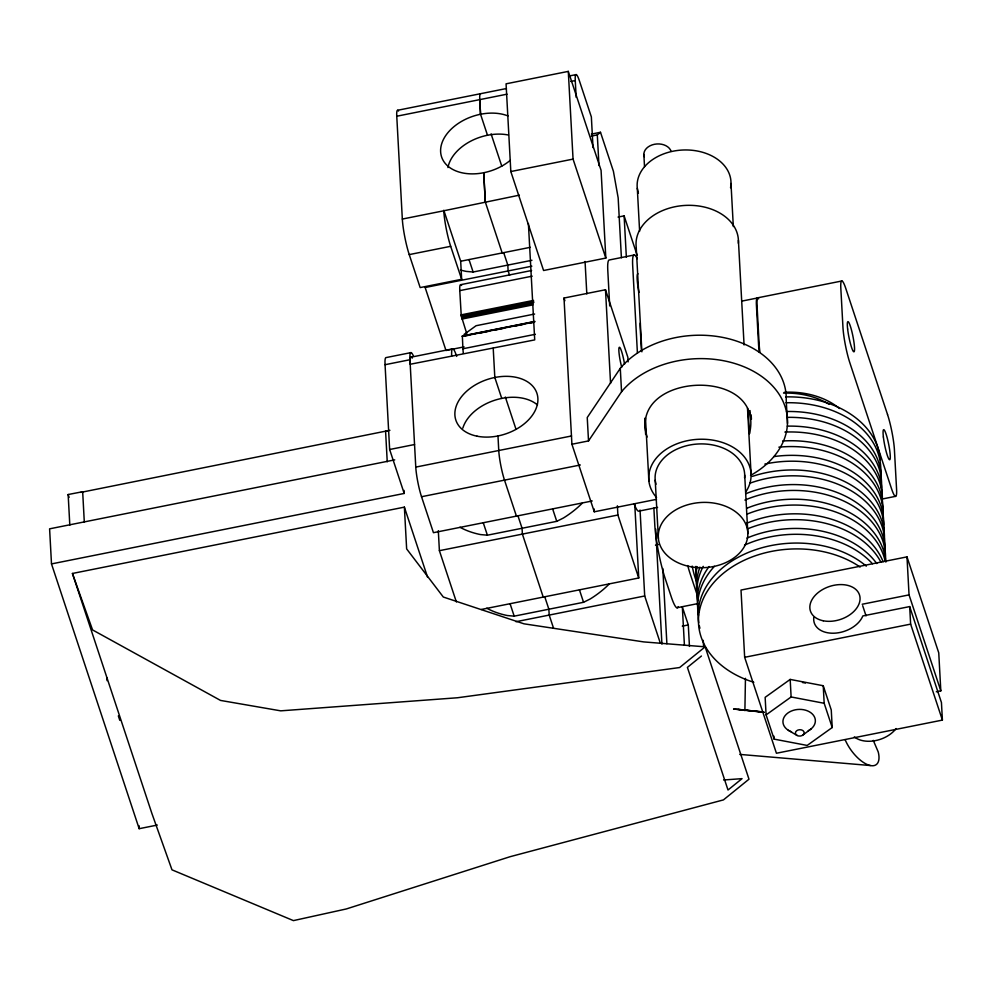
<?xml version="1.0" encoding="UTF-8"?>
<svg xmlns="http://www.w3.org/2000/svg" width="992" height="992" viewBox="0 0 992 992"><rect width="100%" height="100%" fill="white"/><g stroke="black" fill="none" stroke-linecap="round" stroke-linejoin="round"><path stroke-width="1.49" d="M744.893 710.681L745.451 678.33M398.561 111.054A21.353 2.84 78.7 0 0 396.763 116.225L402.33 219.058A25.618 3.41 78.7 0 0 409.237 254.597L420.162 287.581L461.652 279.298L450.678 246.314A25.618 3.41 78.7 0 1 443.771 210.788L519.374 195.164M881.665 499.435L882.062 492.466A95.207 69.291 -3.1 0 0 787.301 426.138M881.367 488.374L881.516 487.184A95.207 69.291 -3.1 0 0 786.817 417.372M463.301 353.065A21.353 2.84 78.7 0 1 462.929 348.762L462.346 336.015L468.918 335.259M787.474 423.423L786.21 400.036A89.664 65.249 -3.1 0 0 722.151 337.305A89.664 65.249 -3.1 0 0 620.285 368.33L587.239 417.533L588.516 440.919L571.913 444.242L594.282 511.785L656.518 499.348M588.516 440.919L621.55 391.728L620.285 368.33M591.244 136.115L597.308 134.9L600.495 132.283L613.403 171.256L618.165 197.879L621.401 257.746M72.428 573.463L151.863 813.366L171.988 869.835L293.421 920.613L346.307 908.957L510.099 856.704L723.441 799.899L748.985 779.191L705.163 646.834L679.619 667.542L457.473 697.76L280.711 710.842L220.522 700.426L92.566 629.932L72.428 573.463L404.376 507.135L427.626 577.356M701.443 656.022L687.406 667.393L728.004 790.016L742.041 778.646L723.602 779.997M803.036 734.948L811.208 728.785M463.983 334.478L476.086 325.723L534.626 314.03M790.178 679.421L765.142 697.339L766.097 714.885L774.12 739.127L807.178 745.438L832.214 727.52L831.259 709.974L823.236 685.732L790.178 679.421L791.12 696.967L766.097 714.885M459.953 527.248A85.386 57.449 -18.3 0 0 480.463 534.564L487.382 535.196L556.76 521.333L563.456 517.985A85.386 57.449 -18.3 0 0 582.341 503.105M486.762 608.208A85.386 57.449 -18.3 0 0 507.272 615.524L514.191 616.156L583.556 602.293L590.265 598.945A85.386 57.449 -18.3 0 0 609.15 584.077M80.712 492.416L389.918 430.305M528.401 223.51L534.713 339.896L410.192 364.262A25.618 3.41 78.7 0 1 412.35 358.062M568.304 71.387L506.069 83.824L510.818 171.542L543.579 270.506L605.827 258.069L601.078 170.351L568.304 71.387L573.054 159.104L605.827 258.069M397.656 110.273L506.416 88.536M568.577 76.124L576.154 74.611M396.763 116.225L507.036 94.178M570.722 81.456L575.261 80.55A21.353 2.84 78.7 0 1 579.44 80.922L591.356 116.907L593.018 147.61M591.393 134.094L600.495 132.283M510.818 171.542L573.054 159.104M402.33 219.058L443.771 210.788M409.237 254.597L450.678 246.314M618.053 217.074L624.117 215.872L637.224 255.452M461.652 279.298L460.685 261.243L530.336 247.318M460.449 270.01A85.386 57.449 -18.3 0 0 466.215 271.399L473.122 272.019L531.948 260.276M531.836 266.203L425.146 287.519L445.991 350.498L464.095 346.878M460.672 284.679L531.588 270.506M634.297 254.969L609.398 259.954A38.428 5.121 78.7 0 0 607.798 270.655L609.708 305.958M466.773 333.659L461.255 315.878L459.78 290.631L532.208 276.16M461.119 314.873L533.547 300.402M461.255 315.878L533.684 301.407M461.454 316.969L533.87 302.486M461.677 318.048L532.592 303.874M571.913 444.242L564.002 298.046L605.492 289.751L627.862 357.306L628.11 361.906M461.937 319.064L532.853 304.891M462.346 336.015L534.899 321.408M462.656 336.04L533.572 321.867M462.284 336.412L534.713 321.941M480.984 332.853L488.523 331.34M496.074 329.84L503.614 328.327M515.691 325.922L523.23 324.409M530.782 322.896L533.795 322.301M411.023 352.606L386.136 357.579A25.618 3.41 78.7 0 0 385.057 364.709L389.645 449.5L404.203 493.446L51.497 563.915L139.165 828.692L157.331 825.059M411.271 357.12L452.761 348.837M462.929 348.762L535.358 334.292M385.057 364.709L409.956 359.736A25.618 3.41 78.7 0 1 413.453 356.128M742.4 300.998L757.491 297.972M758.086 297.736L841.898 280.984M389.645 449.5L414.544 444.528M394.729 459.866L49.6 528.835L51.497 563.915M592.224 500.972L433.442 532.692L421.526 496.719A21.353 2.84 78.7 0 1 415.772 467.096L571.528 435.972M421.526 496.719L580.32 464.988M456.37 601.946L439.394 550.684L617.892 515.022L617.396 505.808M657.597 507.383L638.563 511.19A38.428 5.121 78.7 0 1 634.049 503.713M882.024 499.05L895.491 496.36M655.489 545.154L658.49 544.558M481.368 609.448L638.749 577.989L634.756 504.32M516.001 621.711L644.701 595.981L640.051 510.024M936.287 691.759L940.813 690.854L938.754 652.848L906.986 556.884L741.012 590.054L744.657 657.299L776.426 753.25L942.4 720.093L941.445 702.547L909.676 606.583L862.829 615.945A25.829 17.372 -18.3 0 1 833.962 633.206A25.829 17.372 -18.3 0 1 813.8 617.532M677.015 607.761L697.512 603.669M682.298 626.126L688.299 624.923L682.335 606.93L684.418 645.308M862.197 604.252L909.044 594.89L906.986 556.884M744.657 657.299L910.631 624.129L909.676 606.583M69.812 525.152L68.15 494.524L82.671 491.722L84.32 522.35M387.723 431.074L385.578 431.198L387.24 461.826M705.163 646.834L643.734 641.911L523.987 623.819L443.3 597.023L406.646 548.911L404.376 507.135M739.772 754.404L870.331 765.526M762.588 711.872L733.572 709.007L764.063 712.318M738.073 709.33L764.001 712.169M791.12 696.967L824.178 703.278L832.214 727.52M788.318 730.273L796.861 735.345M748.179 410.39L749.444 433.789C766.171 365.664 627.068 371.442 647.069 437.075M873.282 740.379L878.242 751.998A26.536 11.991 54.4 0 1 868.223 764.919A26.536 11.991 54.4 0 1 845.196 739.858M909.044 594.89L940.813 690.854M910.631 624.129L942.4 720.093M862.68 605.703L866.053 615.883M564.002 298.046L564.882 300.737M617.892 515.022L638.749 577.989M644.701 595.981L660.238 642.903M491.077 133.858L501.778 166.172M487.494 135.247L480.55 114.254L479.756 99.634A21.353 2.84 78.7 0 1 480.649 93.694M503.688 252.638L507.817 265.087L508.127 270.94L509.59 275.33M483.712 172.732L485.299 201.971L502.175 252.948M552.631 508.871L556.76 521.333M579.44 589.843L583.556 602.293M469.005 259.569L473.122 272.019M443.796 210.267L460.685 261.243M505.337 397.023L516.038 429.35M501.741 398.412L494.822 377.481L493.21 348.18M517.948 515.803L522.065 528.265L522.387 534.105L543.232 597.085M544.757 596.775L548.874 609.224L549.196 615.077L553.561 628.271M516.423 516.113L504.506 480.128A21.353 2.84 78.7 0 1 498.753 450.517L497.984 435.959M483.253 522.734L487.382 535.196M510.062 603.694L514.191 616.156M68.15 494.524L69.08 497.339M118.333 715.902L119.796 720.316M730.546 187.736A46.959 34.174 -3.1 0 0 685.336 149.953A46.959 34.174 -3.1 0 0 637.298 188.269L638.414 193.279M479.756 99.634L480.562 114.316M881.801 497.042L882.124 502.894L882.384 498.306A95.207 69.291 -3.1 0 0 784.883 432.078M823.236 685.732L824.178 703.278M773.958 736.2L774.12 739.127M751.18 414.854L751.415 419.244M750.039 410.576L750.2 413.49M738.408 240.337L744.074 344.968M747.497 408.059L751.08 474.238M730.992 183.483L733.324 226.573M744.694 475.081L747.856 533.56A44.826 32.624 -3.1 0 1 681.07 564.039A44.826 32.624 -3.1 0 1 680.264 507.52A44.826 32.624 -3.1 0 1 747.856 533.56M703.254 640.324L703.588 646.511M688.299 624.923L689.452 646.412M643.858 154.442L644.515 166.656M662.817 568.515L666.884 643.734M655.216 480.128L658.39 538.606M637.298 188.269L639.617 231.26M655.7 529.034L661.924 644.155M653.877 508.09L654.794 525.09A38.428 5.121 78.7 0 0 665.148 578.398L671.113 596.39A38.428 5.121 78.7 0 0 678.144 606.608M641.886 351.825L636.219 247.182A51.237 37.287 -3.1 0 1 686.328 205.369A51.237 37.287 -3.1 0 1 738.358 243.288M645.47 417.992L648.892 481.083M641.464 350.932L640.237 328.327A25.618 3.41 78.7 0 1 640.324 322.983M644.763 418.314L645.631 434.384M637.422 353.164L632.685 265.67A38.428 5.121 78.7 0 1 637.236 258.714M624.117 215.872L626.361 257.312M597.308 134.9L598.97 165.602M605.492 289.751L610.564 383.396M575.261 80.55L576.178 97.365M585.057 261.479L586.818 293.93M594.134 508.946L594.282 511.785M483.736 172.794L485.299 201.971M438.315 530.683L439.394 550.684M409.956 359.736L415.772 467.096M404.029 490.395L404.203 493.446M139.004 825.642L139.165 828.692M106.913 677.734L107.074 680.661M758.582 297.984A25.618 3.41 78.7 0 0 757.008 304.866L759.128 344.05A25.618 3.41 78.7 0 0 759.946 352.123M784.25 392.286A69.167 50.332 -3.1 0 1 839.468 408.518M510.396 160.245A42.693 28.718 -18.3 0 1 453.158 169.657A42.693 28.718 -18.3 0 1 450.976 129.344A42.693 28.718 -18.3 0 1 508.003 115.928M447.938 167.561A42.693 28.718 -18.3 0 1 508.45 135.024M644.23 156.674A13.826 10.056 -3.1 0 1 654.447 144.286A13.826 10.056 -3.1 0 1 671.1 151.305M656.01 484.257A44.826 32.624 -3.1 0 1 697.041 444.056A44.826 32.624 -3.1 0 1 744.57 477.871M656.543 497.513A51.237 37.287 -3.1 0 1 696.979 439.382A51.237 37.287 -3.1 0 1 746.071 491.511M698.765 612.238A95.207 69.291 -3.1 0 1 698.182 609.51M697.748 606.744A95.207 69.291 -3.1 0 1 709.082 566.556M746.951 538.086A95.207 69.291 -3.1 0 1 876.804 563.58M749.803 483.228A95.207 69.291 -3.1 0 1 884.356 549.146M698.492 615.35A95.207 69.291 -3.1 0 1 714.414 566.345M744.496 545.154A95.207 69.291 -3.1 0 1 872.452 563.741M696.917 586.111A95.207 69.291 -3.1 0 1 697.091 566.655M747.1 514.116A95.207 69.291 -3.1 0 1 885.137 561.026M696.595 580.27A95.207 69.291 -3.1 0 1 695.95 566.37M746.778 508.264A95.207 69.291 -3.1 0 1 885.856 562.08M786.024 402.752A95.207 69.291 -3.1 0 1 880.487 475.354M786.507 411.519A95.207 69.291 -3.1 0 1 881.256 479.942M785.714 396.899A95.207 69.291 -3.1 0 1 880.326 459.742M782.626 440.994A95.207 69.291 -3.1 0 1 882.781 510.57L882.942 517.613L883.091 516.423A95.207 69.291 -3.1 0 0 778.856 447.169M773.909 456.58A95.207 69.291 -3.1 0 1 883.574 525.19M752.407 476.371A95.207 69.291 -3.1 0 1 884.442 536.325M745.984 493.644A95.207 69.291 -3.1 0 1 885.186 553.734M697.388 594.89A95.207 69.291 -3.1 0 1 699.918 567.188M746.17 523.466A95.207 69.291 -3.1 0 1 883.116 561.708M699.918 628.221A95.207 69.291 -3.1 0 1 699.248 625.493M698.74 622.74A95.207 69.291 -3.1 0 1 755.78 549.655A95.207 69.291 -3.1 0 1 866.301 566.147M697.711 600.73A95.207 69.291 -3.1 0 1 703.229 566.345M747.881 528.736A95.207 69.291 -3.1 0 1 881.02 562.328M744.893 500.08A95.207 69.291 -3.1 0 1 840.286 499.497A95.207 69.291 -3.1 0 1 885.509 559.575M695.888 570.115A95.207 69.291 -3.1 0 1 695.528 567.35M753.808 682.285A95.207 69.291 -3.1 0 1 715.207 580.965A95.207 69.291 -3.1 0 1 860.126 567.04M764.857 464.082A95.207 69.291 -3.1 0 1 883.475 535.221M896.074 728.55A25.829 17.372 -18.3 0 1 854.323 736.895M791.517 731.823A16.219 11.805 -3.1 0 1 786.259 714.364A16.219 11.805 -3.1 0 1 810.923 712.777A16.219 11.805 -3.1 0 1 808.269 730.744M783.556 393.117A68.312 49.712 -3.1 0 1 829.064 404.29M802.491 682.521A21.353 15.537 -3.1 0 1 805.392 683.066M697.835 596.452A38.428 5.121 78.7 0 1 696.012 591.418L690.048 573.426A38.428 5.121 78.7 0 1 687.692 565.539M758.57 298.914A25.618 3.41 78.7 0 0 756.412 305.114L758.545 344.286A25.618 3.41 78.7 0 0 759.351 352.371M696.434 581.3A19.208 2.554 78.7 0 1 692.168 566.085M638.972 292.429A19.208 2.554 78.7 0 1 637.968 273.817M459.78 290.631A21.353 2.84 78.7 0 1 461.578 285.46M462.842 428.098A42.693 28.718 -18.3 0 1 495.454 400.012A42.693 28.718 -18.3 0 1 537.478 404.959M451.695 355.967A25.618 3.41 78.7 0 1 456.704 356.413M621.55 391.728A89.664 65.249 -3.1 0 1 758.781 374.48A89.664 65.249 -3.1 0 1 750.522 475.453M621.724 367.189A13.665 1.823 78.7 0 1 619.231 347.324A13.665 1.823 78.7 0 1 624.551 364.262M887.53 414.52L845.829 288.573A25.618 3.41 78.7 0 0 840.819 288.114L842.952 327.298A25.618 3.41 78.7 0 0 849.859 362.836L891.56 488.783A25.618 3.41 78.7 0 0 896.57 489.23L894.437 450.046A25.618 3.41 78.7 0 0 887.53 414.52M847.627 329.034A15.376 2.046 78.7 0 0 853.864 351.813A15.376 2.046 78.7 0 0 851.31 329.369A15.376 2.046 78.7 0 0 847.627 329.034M883.376 436.988A15.376 2.046 78.7 0 0 889.613 459.767A15.376 2.046 78.7 0 0 887.046 437.323A15.376 2.046 78.7 0 0 883.376 436.988M823.236 620.781A25.829 17.372 -18.3 0 0 860.052 597.94A25.829 17.372 -18.3 0 0 821.574 590.153A25.829 17.372 -18.3 0 0 823.236 620.781M797.134 735.506A4.377 3.187 -3.1 0 0 804.128 733.2A4.377 3.187 -3.1 0 0 798.089 730A4.377 3.187 -3.1 0 0 797.134 735.506M477.028 436.182A42.693 28.718 -18.3 0 0 537.887 398.424A42.693 28.718 -18.3 0 0 474.275 385.541A42.693 28.718 -18.3 0 0 477.028 436.182"/></g></svg>
